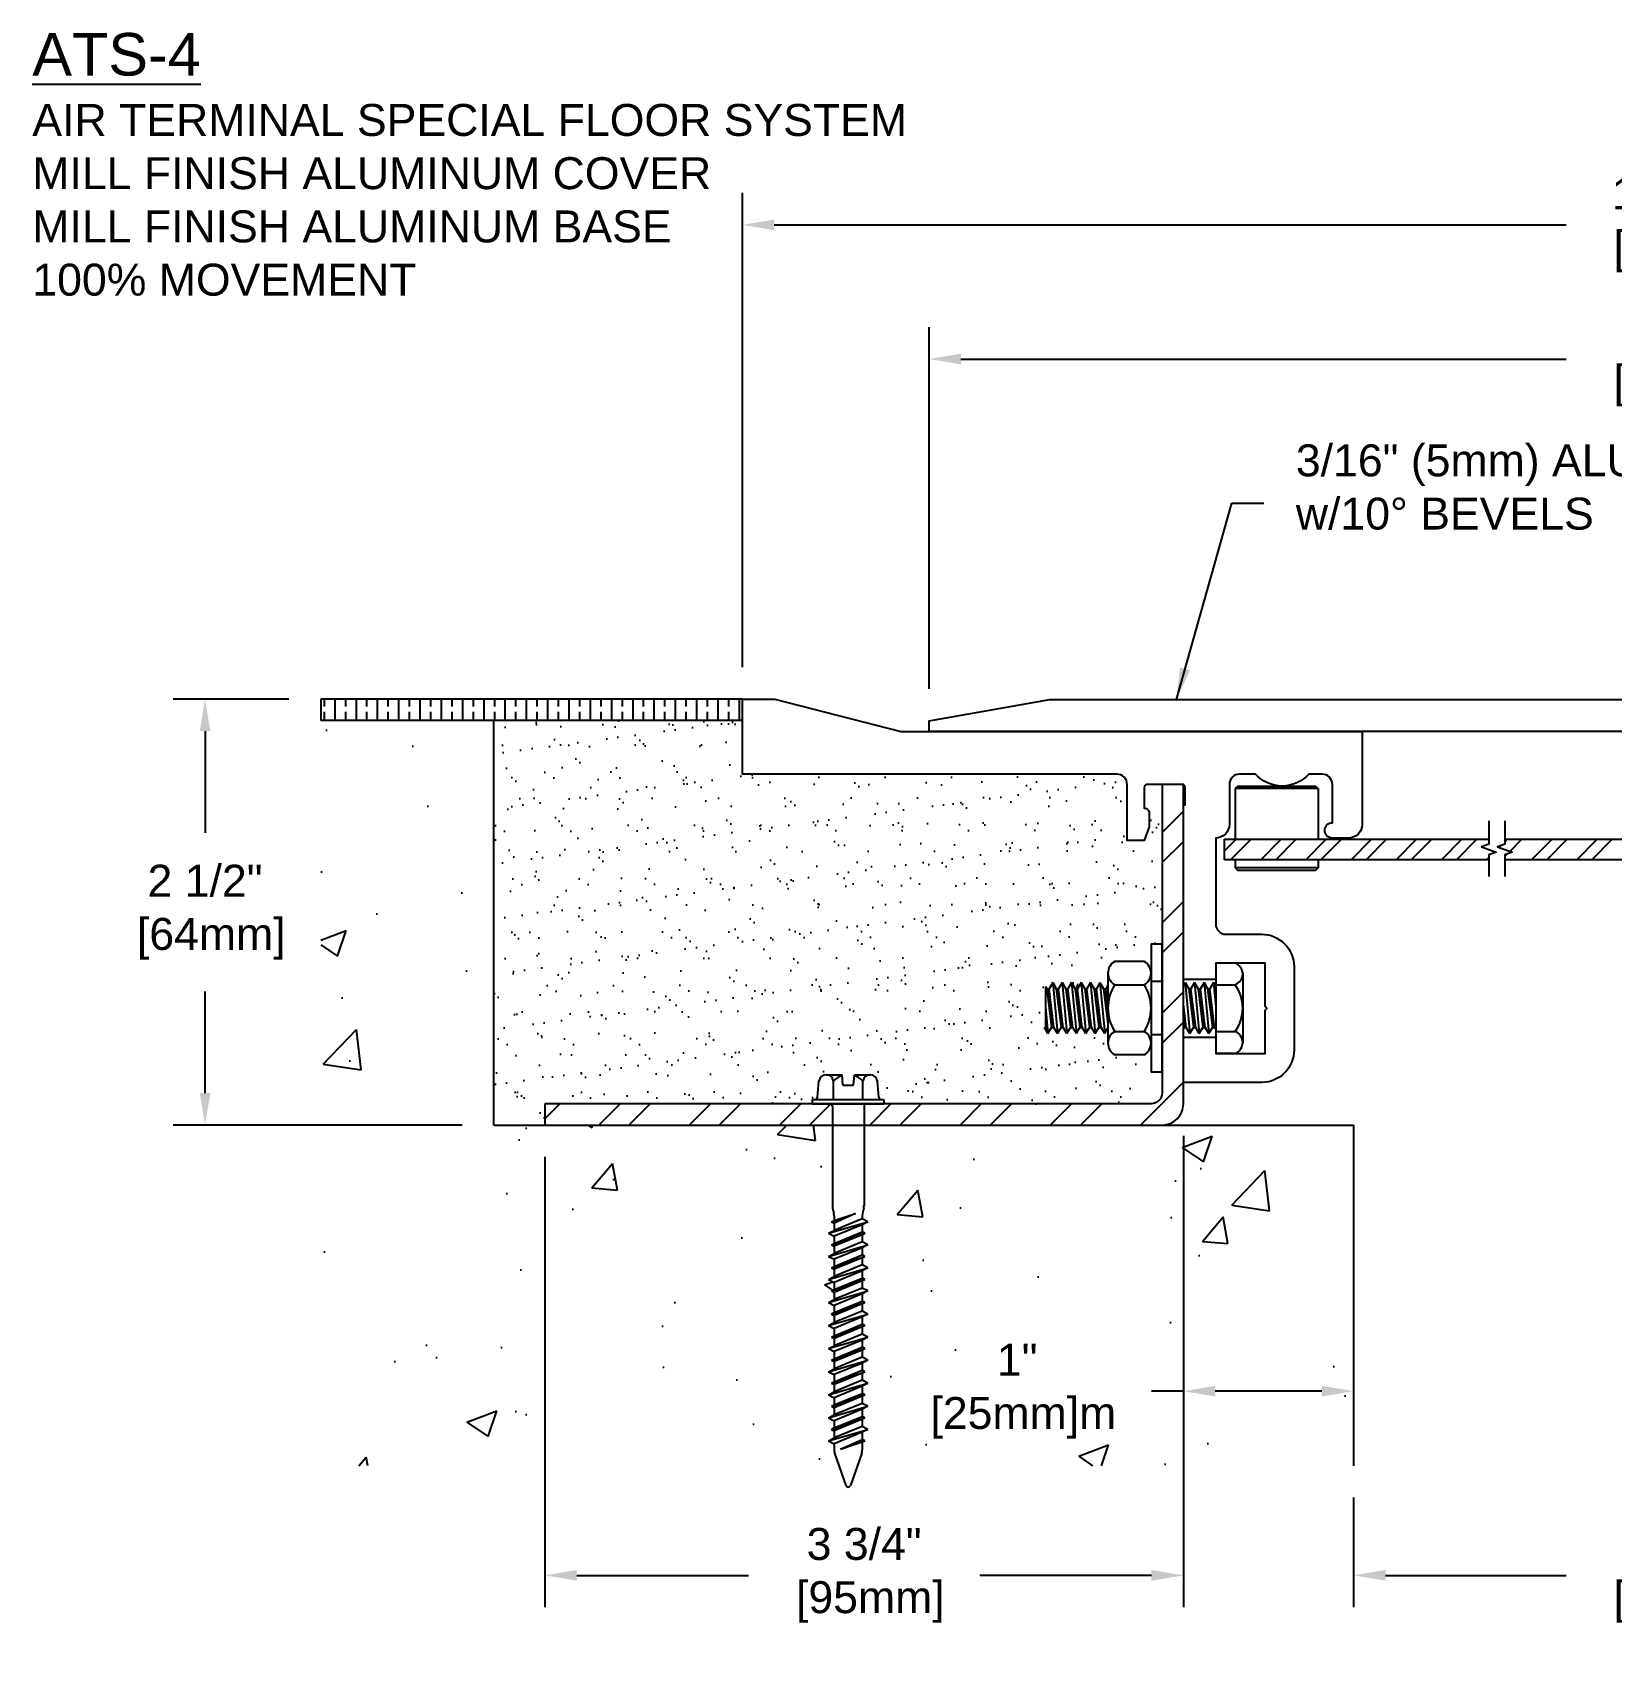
# Model space of a CAD drawing. Header units: inches. Extents: x -2.9 to 40.4, y -1.1 to 8.4.
# Drawn here: x -2.92 to 6.36, y -1.08 to 8.41 of the extents above; entities that cross this region are included whole.
import ezdxf

# ---------------------------------------------------------------- set-up
doc = ezdxf.new("R2010")
doc.units = ezdxf.units.IN
doc.header["$MEASUREMENT"] = 0
doc.linetypes.add('HIDDEN', pattern=[0.375, 0.25, -0.125])
for name, color, linetype in [('Anchors', 4, 'Continuous'), ('Conditions', 1, 'Continuous'), ('Dimensions', 3, 'Continuous'), ('Metals', 7, 'Continuous'), ('Text', 2, 'Continuous')]:
    doc.layers.add(name, color=color, linetype=linetype)
doc.styles.add('Arial', font='arial.ttf')
doc.dimstyles.new('Arial', dxfattribs={"dimtxt": 0.1875, "dimasz": 0.1875, "dimexe": 0.1875, "dimexo": 0.1875, "dimgap": 0.1875, "dimtad": 0, "dimtih": 1, "dimtoh": 1, "dimdec": 4, "dimzin": 0, "dimdsep": 46, "dimlunit": 4, "dimtxsty": 'Arial', "dimcen": 0.1875, "dimadec": 0, "dimazin": 0, "dimtfac": 1, "dimtdec": 4, "dimtofl": 0, "dimtmove": 0, "dimatfit": 3, "dimfxl": 0, "dimfrac": 2, "dimtolj": 1, "dimtzin": 0, "dimarcsym": 0})

# ---------------------------------------------------------------- blocks, each defined once
blk = doc.blocks.new('cp1125')
h = blk.add_hatch()
h.set_pattern_fill('ANSI32', color=256, style=0)
h.paths.add_polyline_path([(4.1276, 21.8435, 0.414214), (4.2526, 21.9685), (4.2526, 23.8435), (4.1276, 23.8435), (4.1276, 22.031, -0.414214), (4.0651, 21.9685), (0.5026, 21.9685), (0.5026, 21.8435)])
blk.add_lwpolyline([(0.5026, 21.9685), (0.5026, 21.8435), (4.1276, 21.8435, 0.414214), (4.2526, 21.9685), (4.2526, 23.8435), (4.1276, 23.8435), (4.1276, 22.031, -0.414214), (4.0651, 21.9685)], format="xyb", close=True)
blk = doc.blocks.new('at11')
blk.add_lwpolyline([(-0.2806, 1.6944, -0.414214), (-0.2206, 1.7544), (-0.1422, 1.7544, 0.447214), (0.1709, 1.7544), (0.2644, 1.7544, -0.414214), (0.3244, 1.6944), (0.3244, 1.4594, 0.414214), (0.4044, 1.3794), (0.4044, 0.8744, -0.414214), (0.3444, 0.8144), (0.1344, 0.8144, 0.414214), (-0.0556, 0.6244), (-0.0556, 0.1344, 0.414214), (0.1344, -0.0556), (0.5944, -0.0556), (0.5944, 0.2094), (0.4044, 0.2094), (0.4044, 0.1144), (0.1144, 0.1144), (0.1144, 0.3694), (0.1044, 0.3794), (0.1144, 0.3894), (0.1144, 0.6444), (0.4044, 0.6444), (0.4044, 0.5494), (0.5944, 0.5494), (0.5944, 1.5744), (0.5844, 1.5744), (0.5844, 1.6744, -0.414214), (0.6044, 1.6944), (0.8044, 1.6944, -0.414214), (0.8244, 1.6744), (0.8244, 1.5544, 0.414214), (0.7944, 1.5244), (0.7944, 1.4444), (0.8244, 1.3644), (0.9244, 1.3644), (0.9244, 1.6944, -0.414214), (0.9844, 1.7544), (3.1844, 1.7544), (3.1844, 2.1944), (2.9944, 2.1944), (2.2544, 2.0044), (-0.4556, 2.0044), (-0.4556, 1.4594, 0.414214), (-0.3756, 1.3794), (-0.2806, 1.3794, 1), (-0.2806, 1.4694)], format="xyb", close=True)
blk = doc.blocks.new('*D6')
at = {"layer": 'Defpoints', "color": 0}
for p in [(3.8422, 2.125), (0.0922, 2), (3.8422, -0.6437)]:
    blk.add_point(p, dxfattribs=at)
at = {"layer": 'Dimensions', "color": 0, "lineweight": -2}
for p, q in [((3.8422, 1.9375), (3.8422, -0.8312)), ((0.0922, 1.8125), (0.0922, -0.8312)), ((0.2797, -0.6437), (1.2877, -0.6437)), ((3.6547, -0.6437), (2.6468, -0.6437))]:
    blk.add_line(p, q, dxfattribs=at)
at = {"layer": 'Dimensions', "color": 0}
for points in [[(0.2797, -0.6124), (0.2797, -0.6749), (0.0922, -0.6437)], [(3.6547, -0.6124), (3.6547, -0.6749), (3.8422, -0.6437)]]:
    blk.add_solid(points, dxfattribs=at)
at = {"layer": 'Dimensions', "color": 0, "insert": (1.9672, -0.6437), "char_height": 0.1875, "attachment_point": 5, "style": 'Arial'}
blk.add_mtext('\\A1;3 3/4"\\P [95mm]', dxfattribs=at)
blk = doc.blocks.new('*D7')
at = {"layer": 'Defpoints', "color": 0}
for p in [(-1.2239, 4.5), (-1.9038, 2), (-0.2069, 2)]:
    blk.add_point(p, dxfattribs=at)
at = {"layer": 'Dimensions', "color": 0, "lineweight": -2}
for p, q in [((-1.4114, 4.5), (-2.0913, 4.5)), ((-1.9038, 4.3125), (-1.9038, 3.7155)), ((-1.9038, 2.1875), (-1.9038, 2.7845)), ((-0.3944, 2), (-2.0913, 2))]:
    blk.add_line(p, q, dxfattribs=at)
at = {"layer": 'Dimensions', "color": 0}
for points in [[(-1.935, 4.3125), (-1.8725, 4.3125), (-1.9038, 4.5)], [(-1.935, 2.1875), (-1.8725, 2.1875), (-1.9038, 2)]]:
    blk.add_solid(points, dxfattribs=at)
at = {"layer": 'Dimensions', "color": 0, "insert": (-1.9038, 3.25), "char_height": 0.1875, "attachment_point": 5, "style": 'Arial'}
blk.add_mtext('\\A1;2 1/2"\\P [64mm]', dxfattribs=at)
blk = doc.blocks.new('316alumplt')
blk.add_lwpolyline([(2.8771, 20.7674), (2.8771, 20.8299), (3.586, 20.9549), (11.1557, 20.9549), (11.8646, 20.8299), (11.8646, 20.7674)], close=True)
blk = doc.blocks.new('TH14214')
for p, q in [((-0.1803, 0.0387), (-0.172, 0.1335)), ((-0.129, 0.17), (-0.0362, 0.17)), ((-0.086, 0.025), (-0.086, 0.1335)), ((-0.031, 0.11), (-0.0362, 0.17)), ((-0.031, 0.11), (0.031, 0.11)), ((0.031, 0.11), (0.0362, 0.17)), ((0.0362, 0.17), (0.129, 0.17)), ((0.086, 0.025), (0.086, 0.1335)), ((0.1803, 0.0387), (0.172, 0.1335)), ((-0.209, 0), (-0.209, 0.025)), ((-0.209, 0.025), (0.209, 0.025)), ((-0.209, 0), (0.209, 0)), ((0.209, 0.025), (0.209, 0)), ((-0.093, -0.0147), (-0.093, -0.5974)), ((0.093, -0.0147), (0.093, -0.5974)), ((-0.0983, -0.6927), (0.0428, -0.6441)), ((-0.0917, -0.6102), (-0.0843, -0.6448)), ((-0.083, -0.6845), (0.0428, -0.6441)), ((0.0428, -0.6441), (-0.083, -0.7009)), ((-0.083, -0.6576), (-0.083, -0.6845)), ((0.083, -0.6576), (0.083, -0.6755)), ((0.0917, -0.6102), (0.0843, -0.6448)), ((-0.115, -0.7604), (0.115, -0.6927)), ((-0.115, -0.7604), (-0.083, -0.7432)), ((-0.0983, -0.6927), (-0.083, -0.6845)), ((-0.0983, -0.6927), (-0.083, -0.7009)), ((0.083, -0.6755), (-0.083, -0.7432)), ((-0.083, -0.7009), (-0.083, -0.7432)), ((0.083, -0.7099), (-0.083, -0.7776)), ((-0.083, -0.8199), (0.083, -0.7522)), ((0.115, -0.6927), (0.083, -0.6755)), ((0.115, -0.6927), (0.083, -0.7099)), ((0.083, -0.7099), (0.083, -0.7522)), ((0.0983, -0.7604), (0.083, -0.7522)), ((-0.115, -0.7604), (-0.083, -0.7776)), ((-0.115, -0.8958), (0.115, -0.8281)), ((-0.0983, -0.8281), (0.0983, -0.7604)), ((-0.0983, -0.8281), (-0.083, -0.8199)), ((-0.0983, -0.8281), (-0.083, -0.8363)), ((0.083, -0.7686), (-0.083, -0.8363)), ((-0.083, -0.7776), (-0.083, -0.8199)), ((0.083, -0.8109), (-0.083, -0.8786)), ((-0.083, -0.8363), (-0.083, -0.8786)), ((0.083, -0.8454), (-0.083, -0.9131)), ((0.0983, -0.7604), (0.083, -0.7686)), ((0.083, -0.7686), (0.083, -0.8109)), ((0.115, -0.8281), (0.083, -0.8109)), ((0.115, -0.8281), (0.083, -0.8454)), ((0.083, -0.8454), (0.083, -0.8876)), ((-0.115, -0.8958), (-0.083, -0.8786)), ((-0.115, -0.8958), (-0.083, -0.9131)), ((-0.0983, -0.9635), (0.0983, -0.8958)), ((-0.083, -0.9553), (0.083, -0.8876)), ((0.083, -0.9041), (-0.083, -0.9718)), ((-0.083, -0.9131), (-0.083, -0.9553)), ((0.083, -0.9463), (-0.083, -1.014)), ((0.0983, -0.8958), (0.083, -0.8876)), ((0.0983, -0.8958), (0.083, -0.9041)), ((0.083, -0.9041), (0.083, -0.9463)), ((0.115, -0.9635), (0.083, -0.9463)), ((-0.115, -1.0312), (0.115, -0.9635)), ((-0.115, -1.0312), (-0.083, -1.014)), ((-0.115, -1.0312), (-0.083, -1.0485)), ((-0.0983, -0.9635), (-0.083, -0.9553)), ((-0.0983, -0.9635), (-0.083, -0.9718)), ((-0.0983, -1.099), (0.0983, -1.0312)), ((-0.083, -0.9718), (-0.083, -1.014)), ((0.083, -0.9808), (-0.083, -1.0485)), ((-0.083, -1.0907), (0.083, -1.023)), ((0.083, -1.0395), (-0.083, -1.1072)), ((0.115, -0.9635), (0.083, -0.9808)), ((0.083, -0.9808), (0.083, -1.023)), ((0.0983, -1.0312), (0.083, -1.023)), ((0.0983, -1.0312), (0.083, -1.0395)), ((0.083, -1.0395), (0.083, -1.0817)), ((-0.115, -1.1667), (0.115, -1.099)), ((-0.0983, -1.099), (-0.083, -1.0907)), ((-0.0983, -1.099), (-0.083, -1.1072)), ((-0.083, -1.0485), (-0.083, -1.0907)), ((0.083, -1.0817), (-0.083, -1.1494)), ((-0.083, -1.1072), (-0.083, -1.1494)), ((0.083, -1.1162), (-0.083, -1.1839)), ((0.115, -1.099), (0.083, -1.0817)), ((0.115, -1.099), (0.083, -1.1162)), ((0.083, -1.1162), (0.083, -1.1584)), ((-0.115, -1.1667), (-0.083, -1.1494)), ((-0.115, -1.1667), (-0.083, -1.1839)), ((-0.0983, -1.2344), (0.0983, -1.1667)), ((-0.0983, -1.2344), (-0.083, -1.2262)), ((-0.083, -1.2262), (0.083, -1.1584)), ((0.083, -1.1749), (-0.083, -1.2426)), ((-0.083, -1.1839), (-0.083, -1.2262)), ((0.083, -1.2171), (-0.083, -1.2849)), ((0.0983, -1.1667), (0.083, -1.1584)), ((0.0983, -1.1667), (0.083, -1.1749)), ((0.083, -1.1749), (0.083, -1.2171)), ((0.115, -1.2344), (0.083, -1.2171)), ((-0.115, -1.3021), (0.115, -1.2344)), ((-0.115, -1.3021), (-0.083, -1.2849)), ((-0.115, -1.3021), (-0.083, -1.3193)), ((-0.0983, -1.2344), (-0.083, -1.2426)), ((-0.0983, -1.3698), (0.0983, -1.3021)), ((-0.083, -1.2426), (-0.083, -1.2849)), ((0.083, -1.2516), (-0.083, -1.3193)), ((-0.083, -1.3616), (0.083, -1.2939)), ((0.083, -1.3103), (-0.083, -1.378)), ((-0.083, -1.3193), (-0.083, -1.3616)), ((0.115, -1.2344), (0.083, -1.2516)), ((0.083, -1.2516), (0.083, -1.2939)), ((0.0983, -1.3021), (0.083, -1.2939)), ((0.0983, -1.3021), (0.083, -1.3103)), ((0.083, -1.3103), (0.083, -1.3526)), ((-0.115, -1.4375), (0.115, -1.3698)), ((-0.115, -1.4375), (-0.083, -1.4203)), ((-0.0983, -1.3698), (-0.083, -1.3616)), ((-0.0983, -1.3698), (-0.083, -1.378)), ((0.083, -1.3526), (-0.083, -1.4203)), ((-0.083, -1.378), (-0.083, -1.4203)), ((0.083, -1.387), (-0.083, -1.4547)), ((0.115, -1.3698), (0.083, -1.3526)), ((0.115, -1.3698), (0.083, -1.387)), ((0.083, -1.387), (0.083, -1.4293)), ((-0.115, -1.4375), (-0.083, -1.4547)), ((-0.115, -1.5729), (0.115, -1.5052)), ((-0.0983, -1.5052), (0.0983, -1.4375)), ((-0.0983, -1.5052), (-0.083, -1.497)), ((-0.0983, -1.5052), (-0.083, -1.5134)), ((-0.083, -1.497), (0.083, -1.4293)), ((0.083, -1.4457), (-0.083, -1.5134)), ((-0.083, -1.4547), (-0.083, -1.497)), ((0.083, -1.488), (-0.083, -1.5557)), ((-0.083, -1.5134), (-0.083, -1.5557)), ((0.0983, -1.4375), (0.083, -1.4293)), ((0.0983, -1.4375), (0.083, -1.4457)), ((0.083, -1.4457), (0.083, -1.488)), ((0.115, -1.5052), (0.083, -1.488)), ((0.115, -1.5052), (0.083, -1.5224)), ((-0.115, -1.5729), (-0.083, -1.5557)), ((-0.115, -1.5729), (-0.083, -1.5901)), ((-0.0983, -1.6406), (0.0983, -1.5729)), ((0.083, -1.5224), (-0.083, -1.5901)), ((-0.083, -1.6324), (0.083, -1.5647)), ((0.083, -1.5811), (-0.083, -1.6488)), ((-0.083, -1.5901), (-0.083, -1.6324)), ((0.083, -1.5224), (0.083, -1.5647)), ((0.0983, -1.5729), (0.083, -1.5647)), ((0.0983, -1.5729), (0.083, -1.5811)), ((0.083, -1.5811), (0.083, -1.6234)), ((-0.115, -1.7083), (0.115, -1.6406)), ((-0.115, -1.7083), (-0.083, -1.6911)), ((-0.115, -1.7083), (-0.083, -1.7256)), ((-0.0983, -1.6406), (-0.083, -1.6324)), ((-0.0983, -1.6406), (-0.083, -1.6488)), ((-0.0983, -1.776), (0.0983, -1.7083)), ((0.083, -1.6234), (-0.083, -1.6911)), ((-0.083, -1.6488), (-0.083, -1.6911)), ((0.083, -1.6579), (-0.083, -1.7256)), ((-0.083, -1.7678), (0.083, -1.7001)), ((0.115, -1.6406), (0.083, -1.6234)), ((0.115, -1.6406), (0.083, -1.6579)), ((0.083, -1.6579), (0.083, -1.7001)), ((0.0983, -1.7083), (0.083, -1.7001)), ((0.0983, -1.7083), (0.083, -1.7166)), ((-0.115, -1.8437), (0.115, -1.776)), ((-0.0983, -1.776), (-0.083, -1.7678)), ((-0.0983, -1.776), (-0.083, -1.7843)), ((0.083, -1.7166), (-0.083, -1.7843)), ((-0.083, -1.7256), (-0.083, -1.7678)), ((0.083, -1.7588), (-0.083, -1.8265)), ((-0.083, -1.7843), (-0.083, -1.8265)), ((0.083, -1.7933), (-0.083, -1.861)), ((0.083, -1.7166), (0.083, -1.7588)), ((0.115, -1.776), (0.083, -1.7588)), ((0.115, -1.776), (0.083, -1.7933)), ((0.083, -1.7933), (0.083, -1.8355)), ((-0.115, -1.8437), (-0.083, -1.8265)), ((-0.115, -1.8437), (-0.083, -1.861)), ((-0.0983, -1.9115), (0.0983, -1.8437)), ((-0.083, -1.9032), (0.083, -1.8355)), ((0.083, -1.852), (-0.083, -1.9197)), ((-0.083, -1.861), (-0.083, -1.9032)), ((0.083, -1.8942), (-0.083, -1.9619)), ((0.0983, -1.8437), (0.083, -1.8355)), ((0.0983, -1.8437), (0.083, -1.852)), ((0.083, -1.852), (0.083, -1.8942)), ((0.115, -1.9115), (0.083, -1.8942)), ((-0.115, -1.9792), (0.115, -1.9115)), ((-0.115, -1.9792), (-0.083, -1.9619)), ((-0.115, -1.9792), (-0.083, -1.9964)), ((-0.0983, -1.9115), (-0.083, -1.9032)), ((-0.0983, -1.9115), (-0.083, -1.9197)), ((-0.083, -1.9197), (-0.083, -1.9619)), ((0.083, -1.9287), (-0.083, -1.9964)), ((-0.0447, -2.0284), (0.083, -1.9709)), ((-0.0447, -2.0284), (0.0983, -1.9792)), ((0.083, -1.9874), (-0.0447, -2.0284)), ((0.115, -1.9115), (0.083, -1.9287)), ((0.083, -1.9287), (0.083, -1.9709)), ((0.0983, -1.9792), (0.083, -1.9709)), ((0.0983, -1.9792), (0.083, -1.9874)), ((0.083, -1.9874), (0.083, -2.0309)), ((-0.083, -1.9964), (-0.083, -2.0309)), ((-0.0795, -2.0514), (-0.0129, -2.2417)), ((0.0795, -2.0514), (0.0129, -2.2417))]:
    blk.add_line(p, q)
for centre, radius, start, end in [((-0.129, 0.1264), 0.0436, 9.28497, 170.71503), ((0, 0.0505), 0.1195, 107.42152, 136.04074), ((0, 0.0505), 0.1195, 43.95926, 72.57848), ((0.129, 0.1264), 0.0436, 9.28497, 170.71503), ((-0.1952, 0.04), 0.015, 270, 355), ((0.1952, 0.04), 0.015, 185, 270), ((-0.1077, -0.0147), 0.0147, 0, 90), ((0.1077, -0.0147), 0.0147, 90, 180), ((-0.031, -0.5974), 0.062, 180, 191.9357), ((-0.145, -0.6576), 0.062, 0, 11.9357), ((0.145, -0.6576), 0.062, 168.0643, 180), ((0.031, -0.5974), 0.062, 348.0643, 0), ((-0.021, -2.0309), 0.062, 180, 199.30575), ((0.021, -2.0309), 0.062, 340.69425, 0), ((0, -2.2359), 0.0141, 204.10008, 335.89992)]:
    blk.add_arc(centre, radius, start, end)
blk = doc.blocks.new('*D11')
at = {"layer": 'Defpoints', "color": 0}
for p in [(12.4322, 7.2847), (1.2522, 4.5), (12.4322, 4.5)]:
    blk.add_point(p, dxfattribs=at)
at = {"layer": 'Dimensions', "color": 0, "lineweight": -2}
for p, q in [((1.2522, 4.6875), (1.2522, 7.4722)), ((12.4322, 4.6875), (12.4322, 7.4722)), ((1.4397, 7.2847), (6.0899, 7.2847)), ((12.2447, 7.2847), (7.5946, 7.2847))]:
    blk.add_line(p, q, dxfattribs=at)
at = {"layer": 'Dimensions', "color": 0}
for points in [[(1.4397, 7.3159), (1.4397, 7.2534), (1.2522, 7.2847)], [(12.2447, 7.3159), (12.2447, 7.2534), (12.4322, 7.2847)]]:
    blk.add_solid(points, dxfattribs=at)
at = {"layer": 'Dimensions', "color": 0, "insert": (6.8422, 7.2847), "char_height": 0.1875, "attachment_point": 5, "style": 'Arial'}
blk.add_mtext('\\A1;11 3/16"\\P [284mm]', dxfattribs=at)
blk = doc.blocks.new('*D12')
at = {"layer": 'Defpoints', "color": 0}
for p in [(11.336, 6.4969), (2.3485, 4.3725), (11.336, 4.3725)]:
    blk.add_point(p, dxfattribs=at)
at = {"layer": 'Dimensions', "color": 0, "lineweight": -2}
for p, q in [((2.3485, 4.56), (2.3485, 6.6844)), ((11.336, 4.56), (11.336, 6.6844)), ((2.536, 6.4969), (6.0899, 6.4969)), ((11.1485, 6.4969), (7.5946, 6.4969))]:
    blk.add_line(p, q, dxfattribs=at)
at = {"layer": 'Dimensions', "color": 0}
for points in [[(2.536, 6.5281), (2.536, 6.4656), (2.3485, 6.4969)], [(11.1485, 6.5281), (11.1485, 6.4656), (11.336, 6.4969)]]:
    blk.add_solid(points, dxfattribs=at)
at = {"layer": 'Dimensions', "color": 0, "insert": (6.8422, 6.4969), "char_height": 0.1875, "attachment_point": 5, "style": 'Arial'}
blk.add_mtext('\\A1;9"\\P [228mm]', dxfattribs=at)
blk = doc.blocks.new('*D13')
at = {"layer": 'Defpoints', "color": 0}
for p in [(3.8422, 2.125), (4.8422, 2), (4.8422, 0.4375)]:
    blk.add_point(p, dxfattribs=at)
at = {"layer": 'Dimensions', "color": 0, "lineweight": -2}
for p, q in [((3.8422, 1.9375), (3.8422, 0.25)), ((4.8422, 1.8125), (4.8422, 0.25)), ((3.8422, 0.4375), (3.6547, 0.4375)), ((4.6547, 0.4375), (4.0297, 0.4375))]:
    blk.add_line(p, q, dxfattribs=at)
at = {"layer": 'Dimensions', "color": 0}
for points in [[(4.0297, 0.4688), (4.0297, 0.4063), (3.8422, 0.4375)], [(4.6547, 0.4688), (4.6547, 0.4063), (4.8422, 0.4375)]]:
    blk.add_solid(points, dxfattribs=at)
at = {"layer": 'Dimensions', "color": 0, "insert": (2.8661, 0.4375), "char_height": 0.1875, "attachment_point": 5, "style": 'Arial'}
blk.add_mtext('\\A1;1"\\P [25mm]m', dxfattribs=at)
blk = doc.blocks.new('*D14')
at = {"layer": 'Defpoints', "color": 0}
for p in [(4.8422, 0), (8.8422, 0), (8.8422, -0.6437)]:
    blk.add_point(p, dxfattribs=at)
at = {"layer": 'Dimensions', "color": 0, "lineweight": -2}
for p, q in [((4.8422, -0.1875), (4.8422, -0.8312)), ((8.8422, -0.1875), (8.8422, -0.8312)), ((5.0297, -0.6437), (6.0899, -0.6437)), ((8.6547, -0.6437), (7.5946, -0.6437))]:
    blk.add_line(p, q, dxfattribs=at)
at = {"layer": 'Dimensions', "color": 0}
for points in [[(5.0297, -0.6124), (5.0297, -0.6749), (4.8422, -0.6437)], [(8.6547, -0.6124), (8.6547, -0.6749), (8.8422, -0.6437)]]:
    blk.add_solid(points, dxfattribs=at)
at = {"layer": 'Dimensions', "color": 0, "insert": (6.8422, -0.6437), "char_height": 0.1875, "attachment_point": 5, "style": 'Arial'}
blk.add_mtext('\\A1;4"\\P [102mm]', dxfattribs=at)
blk = doc.blocks.new('HRPB12516')
h = blk.add_hatch()
h.set_pattern_fill('ANSI32', color=256, scale=0.5, style=0)
h.set_pattern_definition([(45, (-0.33486, -8.23346), (-0.1325825, 0.1325825), []), (45, (-0.24647, -8.23346), (-0.1325825, 0.1325825), [])])
h.paths.add_polyline_path([(8.0195, 3.6581), (8.0195, 3.6304), (7.9766, 3.6148), (8.0625, 3.5835), (8.0195, 3.5679), (8.0195, 3.5381), (10.0712, 3.5381), (10.0712, 3.6581)])
h.paths.add_polyline_path([(6.2017, 3.6581), (6.2017, 3.6304), (6.1588, 3.6148), (6.2446, 3.5835), (6.2017, 3.5679), (6.2017, 3.5381), (7.926, 3.5381), (7.926, 3.5679), (7.9689, 3.5835), (7.8831, 3.6148), (7.926, 3.6304), (7.926, 3.6581)])
h.paths.add_polyline_path([(4.5565, 3.6581), (4.5565, 3.5381), (6.1081, 3.5381), (6.1081, 3.5679), (6.1511, 3.5835), (6.0652, 3.6148), (6.1081, 3.6304), (6.1081, 3.6581)])
for p, q in [((4.634, 3.9706), (4.619, 3.9556)), ((5.1053, 3.9556), (4.619, 3.9556)), ((4.619, 3.9556), (4.619, 3.6581)), ((4.634, 3.9706), (5.0903, 3.9706)), ((5.1053, 3.9556), (5.0903, 3.9706)), ((5.1053, 3.9556), (5.1053, 3.6581)), ((9.5224, 3.9556), (9.5374, 3.9706)), ((9.5224, 3.9556), (10.0087, 3.9556)), ((9.5224, 3.9556), (9.5224, 3.6581)), ((9.9937, 3.9706), (9.5374, 3.9706)), ((9.9937, 3.9706), (10.0087, 3.9556)), ((10.0087, 3.9556), (10.0087, 3.6581)), ((4.5565, 3.5381), (4.5565, 3.6581)), ((4.5565, 3.6581), (6.1081, 3.6581)), ((6.2017, 3.6581), (7.926, 3.6581)), ((8.0195, 3.6581), (10.0712, 3.6581)), ((10.0712, 3.6581), (10.0712, 3.5381)), ((6.1081, 3.5381), (4.5565, 3.5381)), ((4.619, 3.5381), (4.619, 3.4906)), ((5.1053, 3.5381), (5.1053, 3.4906)), ((7.926, 3.5381), (6.2017, 3.5381)), ((10.0712, 3.5381), (8.0195, 3.5381)), ((9.5224, 3.5381), (9.5224, 3.4906)), ((10.0087, 3.5381), (10.0087, 3.4906)), ((5.1053, 3.4906), (4.619, 3.4906)), ((4.619, 3.4906), (4.634, 3.4756)), ((5.0903, 3.4756), (4.634, 3.4756)), ((5.1053, 3.4906), (5.0903, 3.4756)), ((9.5224, 3.4906), (10.0087, 3.4906)), ((9.5224, 3.4906), (9.5374, 3.4756)), ((9.5374, 3.4756), (9.9937, 3.4756)), ((10.0087, 3.4906), (9.9937, 3.4756))]:
    blk.add_line(p, q)
at = {"linetype": 'Continuous'}
for points in [[(6.1081, 3.7673), (6.1081, 3.6304), (6.0652, 3.6148), (6.1511, 3.5835), (6.1081, 3.5679), (6.1081, 3.4402)], [(6.2017, 3.7673), (6.2017, 3.6304), (6.1588, 3.6148), (6.2446, 3.5835), (6.2017, 3.5679), (6.2017, 3.4402)], [(7.926, 3.7673), (7.926, 3.6304), (7.8831, 3.6148), (7.9689, 3.5835), (7.926, 3.5679), (7.926, 3.4402)], [(8.0195, 3.7673), (8.0195, 3.6304), (7.9766, 3.6148), (8.0625, 3.5835), (8.0195, 3.5679), (8.0195, 3.4402)]]:
    blk.add_lwpolyline(points, dxfattribs=at)
blk = doc.blocks.new('H5161')
for p, q in [((-0.2635, 0.1144), (-0.2635, 0)), ((-0.2062, 0.1584), (0.2062, 0.1584)), ((-0.1375, 0), (-0.1375, 0.1144)), ((0.1375, 0), (0.1375, 0.1144)), ((0.2665, 0.1144), (0.2665, 0)), ((-0.2635, 0), (0.2665, 0)), ((-0.15, -0.0131), (-0.1271, 0)), ((-0.15, -0.0131), (-0.0083, 0)), ((0.1244, 0), (0.113, -0.0066)), ((-0.15, -0.0131), (-0.113, -0.0343)), ((-0.15, -0.0687), (0.15, -0.0409)), ((-0.15, -0.0687), (-0.113, -0.0475)), ((-0.15, -0.0687), (-0.113, -0.0899)), ((0.113, -0.0066), (-0.113, -0.0343)), ((-0.113, -0.0475), (0.113, -0.0197)), ((-0.113, -0.0475), (-0.113, -0.0343)), ((0.113, -0.0621), (-0.113, -0.0899)), ((-0.113, -0.103), (0.113, -0.0752)), ((-0.113, -0.103), (-0.113, -0.0899)), ((0.113, -0.0197), (0.113, -0.0066)), ((0.15, -0.0409), (0.113, -0.0197)), ((0.15, -0.0409), (0.113, -0.0621)), ((0.113, -0.0752), (0.113, -0.0621)), ((0.15, -0.0965), (0.113, -0.0752)), ((-0.15, -0.1242), (0.15, -0.0965)), ((-0.15, -0.1242), (-0.113, -0.103)), ((-0.15, -0.1242), (-0.113, -0.1455)), ((-0.15, -0.1798), (0.15, -0.152)), ((-0.15, -0.1798), (-0.113, -0.1586)), ((-0.15, -0.1798), (-0.1322, -0.19)), ((0.113, -0.1177), (-0.113, -0.1455)), ((-0.113, -0.1586), (0.113, -0.1308)), ((-0.113, -0.1586), (-0.113, -0.1455)), ((0.113, -0.1732), (-0.0235, -0.19)), ((0.0833, -0.19), (0.113, -0.1864)), ((0.15, -0.0965), (0.113, -0.1177)), ((0.113, -0.1308), (0.113, -0.1177)), ((0.15, -0.152), (0.113, -0.1308)), ((0.15, -0.152), (0.113, -0.1732)), ((0.113, -0.1864), (0.113, -0.1732)), ((0.1194, -0.19), (0.113, -0.1864)), ((-0.15, -0.6798), (0.15, -0.652)), ((-0.15, -0.6798), (-0.113, -0.6586)), ((-0.1342, -0.6333), (-0.113, -0.6455)), ((-0.113, -0.6586), (0.0925, -0.6333)), ((-0.0142, -0.6333), (-0.113, -0.6455)), ((-0.113, -0.6586), (-0.113, -0.6455)), ((0.15, -0.652), (0.113, -0.6732)), ((0.15, -0.652), (0.1174, -0.6333)), ((-0.15, -0.6798), (-0.113, -0.701)), ((-0.15, -0.7353), (0.15, -0.7076)), ((-0.15, -0.7353), (-0.113, -0.7141)), ((-0.15, -0.7353), (-0.113, -0.7566)), ((0.113, -0.6732), (-0.113, -0.701)), ((-0.113, -0.7141), (0.113, -0.6864)), ((-0.113, -0.7141), (-0.113, -0.701)), ((0.113, -0.7288), (-0.113, -0.7566)), ((-0.113, -0.7697), (0.113, -0.7419)), ((-0.113, -0.7697), (-0.113, -0.7566)), ((0.113, -0.6864), (0.113, -0.6732)), ((0.15, -0.7076), (0.113, -0.6864)), ((0.15, -0.7076), (0.113, -0.7288)), ((0.113, -0.7419), (0.113, -0.7288)), ((0.15, -0.7631), (0.113, -0.7419)), ((-0.15, -0.7909), (0.15, -0.7631)), ((-0.15, -0.7909), (-0.113, -0.7697)), ((-0.15, -0.7909), (-0.113, -0.8121)), ((-0.15, -0.8465), (0.15, -0.8187)), ((-0.15, -0.8465), (-0.113, -0.8252)), ((-0.15, -0.8465), (-0.113, -0.8677)), ((0.113, -0.7843), (-0.113, -0.8121)), ((-0.113, -0.8252), (0.113, -0.7975)), ((-0.113, -0.8252), (-0.113, -0.8121)), ((0.113, -0.8399), (-0.113, -0.8677)), ((-0.113, -0.8808), (0.113, -0.853)), ((0.15, -0.7631), (0.113, -0.7843)), ((0.113, -0.7975), (0.113, -0.7843)), ((0.15, -0.8187), (0.113, -0.7975)), ((0.15, -0.8187), (0.113, -0.8399)), ((0.113, -0.853), (0.113, -0.8399)), ((0.15, -0.8742), (0.113, -0.853)), ((-0.15, -0.902), (0.15, -0.8742)), ((-0.15, -0.902), (-0.113, -0.8808)), ((-0.15, -0.902), (-0.113, -0.9232)), ((-0.15, -0.9576), (0.15, -0.9298)), ((-0.15, -0.9576), (-0.113, -0.9364)), ((-0.113, -0.8808), (-0.113, -0.8677)), ((0.113, -0.8955), (-0.113, -0.9232)), ((-0.113, -0.9364), (0.113, -0.9086)), ((-0.113, -0.9364), (-0.113, -0.9232)), ((0.15, -0.8742), (0.113, -0.8955)), ((0.113, -0.9086), (0.113, -0.8955)), ((0.15, -0.9298), (0.113, -0.9086)), ((0.15, -0.9298), (0.113, -0.951)), ((-0.15, -0.9576), (-0.113, -0.9788)), ((-0.1271, -1), (-0.113, -0.9919)), ((-0.1271, -1), (0.1244, -1)), ((0.113, -0.951), (-0.113, -0.9788)), ((-0.113, -0.9919), (0.113, -0.9641)), ((-0.113, -0.9919), (-0.113, -0.9788)), ((-0.0083, -1), (0.15, -0.9853)), ((0.113, -0.9641), (0.113, -0.951)), ((0.15, -0.9853), (0.113, -0.9641)), ((0.15, -0.9853), (0.1244, -1))]:
    blk.add_line(p, q)
for centre, radius, start, end in [((-0.2005, 0.0913), 0.0671, 20.13539, 159.86461), ((0, -0.0784), 0.2368, 54.51066, 125.48934), ((0.202, 0.0891), 0.0693, 21.40133, 158.59867)]:
    blk.add_arc(centre, radius, start, end)
for p in [(-0.113, -0.0475), (-0.113, -0.103), (-0.113, -0.1586), (-0.113, -0.6586), (-0.113, -0.7141), (-0.113, -0.7697), (-0.113, -0.8252), (-0.113, -0.8808), (-0.113, -0.9364), (-0.113, -0.9919)]:
    blk.add_point(p)
blk = doc.blocks.new('SW14')
at = {"linetype": 'HIDDEN', "ltscale": 0.0625}
for p, q in [((7.1267, 2.4636), (7.1917, 2.4636)), ((7.1267, 2.1511), (7.1917, 2.1511))]:
    blk.add_line(p, q, dxfattribs=at)
blk.add_lwpolyline([(7.1267, 1.9324), (7.1267, 2.6824), (7.1917, 2.6824), (7.1917, 1.9324)], close=True)
blk = doc.blocks.new('HN516')
for p, q in [((-0.2053, 0), (0.2053, 0)), ((-0.2737, -0.0403), (-0.2737, -0.213)), ((-0.1369, -0.213), (-0.1369, -0.0403)), ((0.1369, -0.213), (0.1369, -0.0403)), ((0.2737, -0.0403), (0.2737, -0.213)), ((-0.2053, -0.2533), (0.2053, -0.2533))]:
    blk.add_line(p, q)
for centre, radius, start, end in [((0, -0.2526), 0.2526, 57.19114, 122.80886), ((-0.2053, -0.0783), 0.0783, 29.02085, 150.97915), ((0.2053, -0.0783), 0.0783, 29.02085, 150.97915), ((-0.2053, -0.175), 0.0783, 209.02085, 330.97915), ((0, -0.0007), 0.2526, 237.19114, 302.80886), ((0.2053, -0.175), 0.0783, 209.02085, 330.97915)]:
    blk.add_arc(centre, radius, start, end)

msp = doc.modelspace()

# ---------------------------------------------------------------- hatches: boundary and pattern name
at = {"layer": 'Conditions'}
h = msp.add_hatch(dxfattribs=at)
h.set_pattern_fill('ANSI33', color=256, scale=0.5, angle=45, style=0)
h.set_pattern_definition([(90, (-1.89028, -14.82424), (-0.125, 3e-17), []), (90, (-1.82778, -14.76174), (-0.125, 3e-17), [0.0625, -0.03125])])
h.paths.add_polyline_path([(-1.22394, 4.5), (-1.22394, 4.375), (1.25224, 4.375), (1.25224, 4.5)])
h = msp.add_hatch(dxfattribs=at)
h.set_pattern_fill('AR-CONC', color=256, scale=0.25, style=0)
h.set_pattern_definition([(50, (-1.8903, -14.8242), (1.79315, -0.15688), [0.1875, -2.0625]), (355, (-1.8903, -14.8242), (-0.34688, 1.88048), [0.15, -1.65]), (100.451, (-1.7409, -14.8373), (1.44627, 1.7236), [0.15935, -1.75286]), (46.184, (-1.8903, -14.3242), (2.6681, -0.4138), [0.28125, -3.09375]), (96.636, (-1.668, -14.3587), (2.33666, 2.4353), [0.23903, -2.62928]), (351.184, (-1.8903, -14.3242), (2.33665, 2.4353), [0.225, -2.475]), (21, (-1.6403, -14.4492), (1.49227, -1.00655), [0.1875, -2.0625]), (326, (-1.6403, -14.4492), (0.60829, 1.81288), [0.15, -1.65]), (71.451, (-1.516, -14.5331), (2.10056, 0.80633), [0.15935, -1.75286]), (37.5, (-1.8903, -14.82424), (0.0304, 0.832235), [0, -1.63, 0, -1.675, 0, -1.65625]), (7.5, (-1.8903, -14.8242), (0.657674, 0.98603), [0, -0.955, 0, -1.5925, 0, -0.63125]), (327.5, (-2.4478, -14.82424), (1.334556, -0.056387), [0, -0.625, 0, -1.95, 0, -2.5875]), (317.5, (-2.6978, -14.8242), (1.457965, 0.25026), [0, -0.8125, 0, -1.295, 0, -1.8375])])
h.paths.add_polyline_path([(1.79049, 1.15324), (1.77523, 1.16146), (1.79049, 1.16968), (1.79049, 1.21193), (1.75849, 1.22917), (1.79049, 1.2464), (1.79049, 1.28866), (1.77523, 1.29688), (1.79049, 1.30509), (1.79049, 1.34735), (1.75849, 1.36458), (1.79049, 1.38182), (1.79049, 1.42407), (1.77523, 1.43229), (1.79049, 1.44051), (1.79049, 1.46735, 0.0521265), (1.78915, 1.48017), (1.78049, 1.52114), (1.78049, 2), (0.09224, 2), (-0.20685, 2), (-0.20685, 4.375), (-1.22394, 4.375), (-1.22394, 0), (1.81977, 0), (1.79398, 0.07362, -0.084437), (1.79049, 0.09412), (1.79049, 0.1286), (1.75849, 0.14583), (1.79049, 0.16307), (1.79049, 0.20532), (1.77523, 0.21354), (1.79049, 0.22176), (1.79049, 0.26402), (1.75849, 0.28125), (1.79049, 0.29848), (1.79049, 0.34074), (1.77523, 0.34896), (1.79049, 0.35718), (1.79049, 0.39943), (1.75849, 0.41667), (1.79049, 0.4339), (1.79049, 0.47616), (1.77523, 0.48438), (1.79049, 0.49259), (1.79049, 0.53485), (1.75849, 0.55208), (1.79049, 0.56932), (1.79049, 0.61157), (1.77523, 0.61979), (1.79049, 0.62801), (1.79049, 0.67027), (1.75849, 0.6875), (1.79049, 0.70473), (1.79049, 0.74699), (1.77523, 0.75521), (1.79049, 0.76343), (1.79049, 0.80568), (1.75849, 0.82292), (1.79049, 0.84015), (1.79049, 0.88241), (1.77523, 0.89062), (1.79049, 0.89884), (1.79049, 0.9411), (1.75849, 0.95833), (1.79049, 0.97557), (1.79049, 1.01782), (1.77523, 1.02604), (1.79049, 1.03426), (1.79049, 1.07652), (1.75849, 1.09375), (1.79049, 1.11098)])
h.paths.add_polyline_path([(4.84224, 2), (1.96649, 2), (1.96649, 1.52114), (1.95783, 1.48017, 0.0521265), (1.95649, 1.46735), (1.95649, 1.44952), (1.98849, 1.43229), (1.95649, 1.41506), (1.95649, 1.3728), (1.97175, 1.36458), (1.95649, 1.35637), (1.95649, 1.31411), (1.98849, 1.29688), (1.95649, 1.27964), (1.95649, 1.23738), (1.97175, 1.22917), (1.95649, 1.22095), (1.95649, 1.17869), (1.98849, 1.16146), (1.95649, 1.14423), (1.95649, 1.10197), (1.97175, 1.09375), (1.95649, 1.08553), (1.95649, 1.04327), (1.98849, 1.02604), (1.95649, 1.00881), (1.95649, 0.96655), (1.97175, 0.95833), (1.95649, 0.95012), (1.95649, 0.90786), (1.98849, 0.89062), (1.95649, 0.87339), (1.95649, 0.83113), (1.97175, 0.82292), (1.95649, 0.8147), (1.95649, 0.77244), (1.98849, 0.75521), (1.95649, 0.73798), (1.95649, 0.69572), (1.97175, 0.6875), (1.95649, 0.67928), (1.95649, 0.63702), (1.98849, 0.61979), (1.95649, 0.60256), (1.95649, 0.5603), (1.97175, 0.55208), (1.95649, 0.54387), (1.95649, 0.50161), (1.98849, 0.48438), (1.95649, 0.46714), (1.95649, 0.42488), (1.97175, 0.41667), (1.95649, 0.40845), (1.95649, 0.36619), (1.98849, 0.34896), (1.95649, 0.33173), (1.95649, 0.28947), (1.97175, 0.28125), (1.95649, 0.27303), (1.95649, 0.23077), (1.98849, 0.21354), (1.95649, 0.19631), (1.95649, 0.15405), (1.97175, 0.14583), (1.95649, 0.13762), (1.95649, 0.09412, -0.084437), (1.953, 0.07362), (1.92721, 0), (4.84224, 0)])
h.paths.add_polyline_path([(3.62099, 0.74255), (3.62099, 0.13279), (2.66226, 0.13279), (2.66226, 0.74255)], flags=16)
h.paths.add_polyline_path([(2.71718, 0.73678), (3.51412, 0.73678), (3.51412, 0.13829), (2.71718, 0.13829)], flags=8)
h = msp.add_hatch(dxfattribs=at)
h.set_pattern_fill('AR-SAND', color=256, scale=0.125, style=0)
h.paths.add_polyline_path([(1.25224, 4.06), (1.25224, 4.375), (-0.20685, 4.375), (-0.20685, 2), (0.09224, 2), (0.09224, 2.125), (1.66449, 2.125), (1.66449, 2.15), (1.67826, 2.15, 0.3888787), (1.6932, 2.16369), (1.70092, 2.25197, -0.4105631), (1.74449, 2.295), (1.83724, 2.295), (1.84249, 2.235), (1.90449, 2.235), (1.90974, 2.295), (2.00249, 2.295, -0.4105631), (2.04606, 2.25197), (2.05378, 2.16369, 0.3888787), (2.06872, 2.15), (2.08249, 2.15), (2.08249, 2.125), (3.65474, 2.125, 0.4142136), (3.71724, 2.1875), (3.71724, 2.31151), (3.65224, 2.31151), (3.65224, 2.48119, -0.2725336), (3.61194, 2.41276), (3.43922, 2.41276, -0.2725336), (3.39893, 2.48119), (3.39893, 2.56912), (3.38023, 2.53651), (3.35901, 2.57351), (3.34589, 2.57351), (3.32467, 2.53651), (3.30346, 2.57351), (3.29033, 2.57351), (3.26912, 2.53651), (3.2479, 2.57351), (3.23478, 2.57351), (3.21356, 2.53651), (3.19235, 2.57351), (3.17922, 2.57351), (3.15801, 2.53651), (3.13679, 2.57351), (3.12367, 2.57351), (3.10245, 2.53651), (3.08123, 2.57351), (3.06811, 2.57351), (3.04689, 2.53651), (3.03224, 2.56206), (3.03224, 2.81362), (3.04033, 2.79951), (3.05346, 2.79951), (3.07467, 2.83651), (3.09589, 2.79951), (3.10901, 2.79951), (3.13023, 2.83651), (3.15144, 2.79951), (3.16457, 2.79951), (3.18578, 2.83651), (3.207, 2.79951), (3.22012, 2.79951), (3.24134, 2.83651), (3.26256, 2.79951), (3.27568, 2.79951), (3.29689, 2.83651), (3.31811, 2.79951), (3.33123, 2.79951), (3.35245, 2.83651), (3.37367, 2.79951), (3.38679, 2.79951), (3.39893, 2.82068), (3.39893, 2.89182, -0.2725336), (3.43922, 2.96026), (3.61194, 2.96026, -0.2725336), (3.65224, 2.89182), (3.65224, 3.06151), (3.71724, 3.06151), (3.71724, 4), (3.63224, 4, 0.4142136), (3.61224, 3.98), (3.61224, 3.86, -0.4142136), (3.64224, 3.83), (3.64224, 3.75), (3.61224, 3.67), (3.51224, 3.67), (3.51224, 4, 0.4142136), (3.45224, 4.06)])

# ---------------------------------------------------------------- linework, layer by layer
for p, q in [((1.25224, 4.5), (-1.22394, 4.5)), ((-1.22394, 4.5), (-1.22394, 4.375)), ((1.25224, 4.375), (1.25224, 4.5)), ((1.25224, 4.375), (-1.22394, 4.375)), ((-0.20685, 2), (-0.20685, 4.375)), ((-0.20685, 2), (4.84224, 2)), ((4.84224, 2), (4.84224, 0))]:
    msp.add_line(p, q, dxfattribs=at)

# ---------------------------------------------------------------- block references
at = {"layer": 'Anchors'}
for name, p in [('HRPB12516', (-0.47182, 0.0194)), ('TH14214', (1.87349, 2.125))]:
    msp.add_blockref(name, p, dxfattribs=at)
at = {"layer": 'Anchors', "xscale": -1}
msp.add_blockref('SW14', (10.84394, 0.37912), dxfattribs=at)
at = {"layer": 'Anchors', "rotation": 270}
for name, p in [('H5161', (4.03224, 2.68651)), ('HN516', (3.65224, 2.68651))]:
    msp.add_blockref(name, p, dxfattribs=at)
at = {"layer": 'Metals', "xscale": -1}
msp.add_blockref('at11', (4.43659, 2.30565), dxfattribs=at)
at = {"layer": 'Metals'}
for name, p in [('316alumplt', (-0.52858, -16.45742)), ('cp1125', (-0.41041, -19.84354))]:
    msp.add_blockref(name, p, dxfattribs=at)

# ---------------------------------------------------------------- texts
at = {"layer": 'Text', "insert": (-2.91825, 8.41122), "char_height": 0.25, "width": 9.6875, "attachment_point": 1, "style": 'Arial'}
msp.add_mtext('{\\LATS-4\\P\\H0.75x;\\lAIR TERMINAL SPECIAL FLOOR SYSTEM\\PMILL FINISH ALUMINUM COVER\\PMILL FINISH ALUMINUM BASE\\P100% MOVEMENT}', dxfattribs=at)
at = {"layer": 'Text', "insert": (4.50267, 5.74448), "char_height": 0.1875, "attachment_point": 4, "style": 'Arial'}
msp.add_mtext('3/16" (5mm) ALUMINUM PLATE\\Pw/10° BEVELS', dxfattribs=at)

# ---------------------------------------------------------------- dimensions: what is measured, and where the dimension line sits
at = {"layer": 'Dimensions'}
for base, p1, p2, picture, middle in [((12.43224, 7.28468), (1.25224, 4.5), (12.43224, 4.5), '*D11', (6.84224, 7.28468)), ((11.33599, 6.4969), (2.34849, 4.3725), (11.33599, 4.3725), '*D12', (6.84224, 6.4969)), ((3.84224, -0.64369), (0.09224, 2), (3.84224, 2.125), '*D6', (1.96724, -0.64369)), ((8.84224, -0.64369), (4.84224, 0), (8.84224, 0), '*D14', (6.84224, -0.64369))]:
    dim = msp.add_linear_dim(base=base, p1=p1, p2=p2, dimstyle='Arial', override={"dimpost": '\\X'}, dxfattribs=at)
    dim.commit()
    dim.dimension.update_dxf_attribs({"geometry": picture, "text_midpoint": middle, "dimtype": 160})
dim = msp.add_linear_dim(base=(-1.90376, 2), p1=(-1.22394, 4.5), p2=(-0.20685, 2), angle=90, dimstyle='Arial', override={"dimpost": '\\X'}, dxfattribs=at)
dim.commit()
dim.dimension.update_dxf_attribs({"geometry": '*D7', "text_midpoint": (-1.90376, 3.25), "dimtype": 160})
dim = msp.add_linear_dim(base=(4.84224, 0.43753), p1=(3.84224, 2.125), p2=(4.84224, 2), text='<>m', dimstyle='Arial', override={"dimpost": '\\X'}, dxfattribs=at)
dim.commit()
dim.dimension.update_dxf_attribs({"geometry": '*D13', "text_midpoint": (2.86605, 0.43753), "dimtype": 160})

# ---------------------------------------------------------------- leaders
at = {"layer": 'Text', "annotation_type": 0, "has_hookline": 1, "hookline_direction": 0, "text_width": 3.77942}
msp.add_leader([(3.80115, 4.4975), (4.12767, 5.65073), (4.31517, 5.65073)], dimstyle='Arial', override={"dimgap": 0.1875, "dimtad": 0}, dxfattribs=at)

doc.saveas('drawing.dxf')
